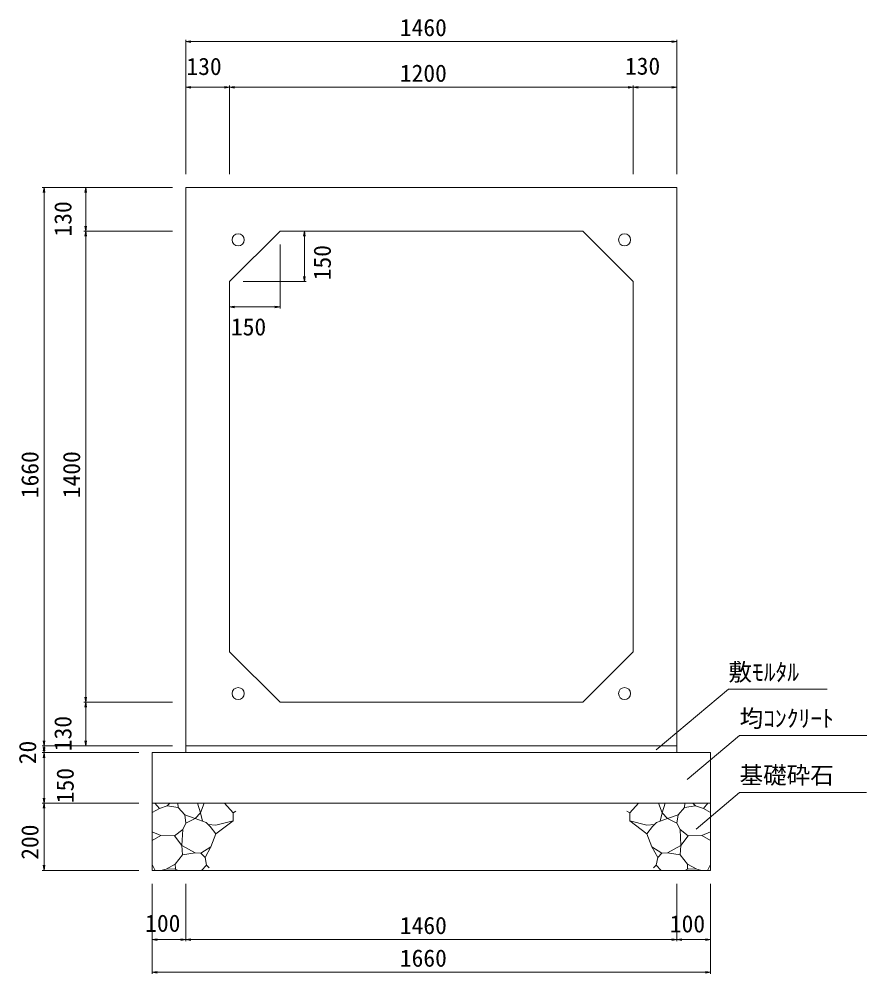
# Model space of a CAD drawing. Units: millimetres on the paper. Extents: x 0 to 841, y 0 to 594.
# Drawn here: x 499.4 to 625.4, y 184.3 to 326.2 of the extents above; entities that cross this region are included whole.
import ezdxf
from ezdxf.enums import TextEntityAlignment as Align

# ---------------------------------------------------------------- set-up
doc = ezdxf.new("R2010")
doc.units = ezdxf.units.MM
for name, color, linetype, lineweight in [('D-STR-DIM（寸法）', 7, 'Continuous', 18), ('D-STR-HTXT（旗揚げ）', 4, 'Continuous', 18), ('D-STR-STRn（構造物）', 5, 'Continuous', 18), ('D-STR（構造物外形線）', 1, 'Continuous', 18)]:
    doc.layers.add(name, color=color, linetype=linetype, lineweight=lineweight)
doc.layers.add('D-STR-TXT（文字）', color=7, linetype='Continuous')
doc.styles.add('ＭＳ ゴシック', font='')
doc.styles.get('ＭＳ ゴシック').set_extended_font_data('MS Gothic')

msp = doc.modelspace()

# ---------------------------------------------------------------- linework, layer by layer
at = {"layer": 'D-STR-DIM（寸法）'}
for p, q in [((524.173, 303.168), (524.173, 323.09)), ((524.173, 322.84), (524.923, 322.965)), ((524.173, 322.84), (524.273, 322.84)), ((524.923, 322.715), (524.173, 322.84)), ((597.073, 322.84), (524.273, 322.84)), ((596.423, 322.965), (597.173, 322.84)), ((597.173, 322.84), (596.423, 322.715)), ((597.173, 322.84), (597.073, 322.84)), ((597.173, 303.168), (597.173, 323.09)), ((524.173, 303.168), (524.173, 316.309)), ((524.173, 316.059), (524.923, 316.184)), ((524.173, 316.059), (524.273, 316.059)), ((524.923, 315.934), (524.173, 316.059)), ((530.573, 316.059), (524.273, 316.059)), ((529.923, 316.184), (530.673, 316.059)), ((530.673, 316.059), (529.923, 315.934)), ((530.673, 316.059), (530.573, 316.059)), ((530.673, 303.168), (530.673, 316.309)), ((530.673, 303.168), (530.673, 316.309)), ((530.673, 316.059), (531.423, 316.184)), ((530.673, 316.059), (530.773, 316.059)), ((531.423, 315.934), (530.673, 316.059)), ((530.773, 316.059), (590.573, 316.059)), ((589.923, 316.184), (590.673, 316.059)), ((590.673, 316.059), (589.923, 315.934)), ((590.673, 316.059), (590.573, 316.059)), ((590.673, 303.168), (590.673, 316.309)), ((590.673, 303.168), (590.673, 316.309)), ((590.673, 316.059), (591.423, 316.184)), ((590.673, 316.059), (590.773, 316.059)), ((591.423, 315.934), (590.673, 316.059)), ((590.773, 316.059), (597.073, 316.059)), ((596.423, 316.184), (597.173, 316.059)), ((597.173, 316.059), (596.423, 315.934)), ((597.173, 316.059), (597.073, 316.059)), ((597.173, 303.168), (597.173, 316.309)), ((522.173, 301.168), (502.837, 301.168)), ((502.962, 300.418), (503.087, 301.168)), ((503.087, 301.168), (503.087, 301.068)), ((503.087, 301.168), (503.212, 300.418)), ((503.087, 301.068), (503.087, 218.268)), ((522.173, 301.168), (509.033, 301.168)), ((509.158, 300.418), (509.283, 301.168)), ((509.283, 301.168), (509.283, 301.068)), ((509.283, 301.168), (509.408, 300.418)), ((509.283, 294.768), (509.283, 301.068)), ((509.283, 294.668), (509.158, 295.418)), ((509.408, 295.418), (509.283, 294.668)), ((522.173, 294.668), (509.033, 294.668)), ((522.173, 294.668), (509.033, 294.668)), ((509.158, 293.918), (509.283, 294.668)), ((509.283, 294.668), (509.283, 294.768)), ((509.283, 294.668), (509.283, 294.568)), ((509.283, 294.668), (509.408, 293.918)), ((509.283, 224.768), (509.283, 294.568)), ((540.173, 294.668), (542.049, 294.668)), ((541.674, 293.918), (541.799, 294.668)), ((541.799, 294.668), (541.799, 294.568)), ((541.799, 294.668), (541.924, 293.918)), ((541.799, 287.268), (541.799, 294.568)), ((538.173, 292.668), (538.173, 283.171)), ((532.673, 287.168), (542.049, 287.168)), ((541.799, 287.168), (541.674, 287.918)), ((541.924, 287.918), (541.799, 287.168)), ((541.799, 287.168), (541.799, 287.268)), ((530.673, 285.168), (530.673, 283.171)), ((530.673, 283.421), (531.423, 283.546)), ((530.673, 283.421), (530.773, 283.421)), ((531.423, 283.296), (530.673, 283.421)), ((538.073, 283.421), (530.773, 283.421)), ((537.423, 283.546), (538.173, 283.421)), ((538.173, 283.421), (537.423, 283.296)), ((538.173, 283.421), (538.073, 283.421)), ((522.173, 224.668), (509.033, 224.668)), ((522.173, 224.668), (509.033, 224.668)), ((509.283, 224.668), (509.158, 225.418)), ((509.158, 223.918), (509.283, 224.668)), ((509.408, 225.418), (509.283, 224.668)), ((509.283, 224.668), (509.283, 224.768)), ((509.283, 224.668), (509.283, 224.568)), ((509.283, 224.668), (509.408, 223.918)), ((509.283, 218.268), (509.283, 224.568)), ((503.087, 218.168), (502.962, 218.918)), ((503.212, 218.918), (503.087, 218.168)), ((509.283, 218.168), (509.158, 218.918)), ((509.408, 218.918), (509.283, 218.168)), ((522.173, 218.168), (502.837, 218.168)), ((522.173, 218.168), (502.837, 218.168)), ((517.173, 217.168), (502.837, 217.168)), ((517.173, 217.168), (502.837, 217.168)), ((502.962, 217.418), (503.087, 218.168)), ((503.087, 217.168), (502.962, 217.918)), ((502.962, 216.418), (503.087, 217.168)), ((503.087, 218.168), (503.087, 218.268)), ((503.087, 218.168), (503.087, 218.068)), ((503.087, 218.168), (503.212, 217.418)), ((503.087, 218.068), (503.087, 217.268)), ((503.212, 217.918), (503.087, 217.168)), ((503.087, 217.168), (503.087, 217.268)), ((503.087, 217.168), (503.087, 217.068)), ((503.087, 217.168), (503.212, 216.418)), ((522.173, 218.168), (509.033, 218.168)), ((509.283, 218.168), (509.283, 218.268)), ((503.087, 217.068), (503.087, 209.768)), ((503.087, 209.668), (502.962, 210.418)), ((503.212, 210.418), (503.087, 209.668)), ((517.173, 209.668), (502.837, 209.668)), ((517.173, 209.668), (502.837, 209.668)), ((502.962, 208.918), (503.087, 209.668)), ((503.087, 209.668), (503.087, 209.768)), ((503.087, 209.668), (503.087, 209.568)), ((503.087, 209.668), (503.212, 208.918)), ((503.087, 209.568), (503.087, 199.768)), ((503.087, 199.668), (502.962, 200.418)), ((503.212, 200.418), (503.087, 199.668)), ((517.173, 199.668), (502.837, 199.668)), ((503.087, 199.668), (503.087, 199.768)), ((519.173, 197.668), (519.173, 184.278)), ((519.173, 197.668), (519.173, 189.131)), ((524.173, 197.668), (524.173, 189.131)), ((597.177, 197.668), (597.177, 189.131)), ((602.173, 197.668), (602.173, 189.131)), ((602.173, 197.668), (602.173, 184.278)), ((524.173, 196.668), (524.173, 189.131)), ((597.177, 195.668), (597.177, 189.131)), ((519.173, 189.381), (519.923, 189.506)), ((519.173, 189.381), (519.273, 189.381)), ((519.923, 189.256), (519.173, 189.381)), ((519.273, 189.381), (524.073, 189.381)), ((523.423, 189.506), (524.173, 189.381)), ((524.173, 189.381), (523.423, 189.256)), ((524.173, 189.381), (524.073, 189.381)), ((524.173, 189.381), (524.923, 189.506)), ((524.173, 189.381), (524.273, 189.381)), ((524.923, 189.256), (524.173, 189.381)), ((524.273, 189.381), (597.077, 189.381)), ((596.427, 189.506), (597.177, 189.381)), ((597.177, 189.381), (596.427, 189.256)), ((597.177, 189.381), (597.077, 189.381)), ((597.177, 189.381), (597.927, 189.506)), ((597.177, 189.381), (597.277, 189.381)), ((597.927, 189.256), (597.177, 189.381)), ((597.277, 189.381), (602.073, 189.381)), ((601.423, 189.506), (602.173, 189.381)), ((602.173, 189.381), (601.423, 189.256)), ((602.173, 189.381), (602.073, 189.381)), ((519.173, 184.528), (519.923, 184.653)), ((519.173, 184.528), (519.273, 184.528)), ((519.923, 184.403), (519.173, 184.528)), ((519.273, 184.528), (602.073, 184.528)), ((601.423, 184.653), (602.173, 184.528)), ((602.173, 184.528), (601.423, 184.403)), ((602.173, 184.528), (602.073, 184.528))]:
    msp.add_line(p, q, dxfattribs=at)
at = {"layer": 'D-STR-HTXT（旗揚げ）'}
for p, q in [((594.106, 217.57), (604.839, 226.588)), ((619.501, 226.588), (604.839, 226.588)), ((598.699, 213.155), (606.498, 219.707)), ((625.423, 219.707), (606.498, 219.707)), ((600.024, 205.815), (606.498, 211.255)), ((625.361, 211.255), (606.498, 211.255))]:
    msp.add_line(p, q, dxfattribs=at)
at = {"layer": 'D-STR-STRn（構造物）'}
for p, q in [((519.173, 217.168), (602.173, 217.168)), ((519.173, 217.168), (519.173, 199.668)), ((524.173, 218.168), (524.173, 217.168)), ((597.173, 218.168), (597.173, 217.168)), ((602.173, 217.168), (602.173, 199.668)), ((519.173, 209.668), (602.173, 209.668)), ((520.238, 208.878), (519.173, 208.251)), ((520.238, 208.878), (519.574, 209.668)), ((521.408, 209.255), (520.238, 208.878)), ((521.408, 209.255), (521.79, 209.668)), ((523.024, 208.995), (521.408, 209.255)), ((523.024, 208.995), (522.987, 209.668)), ((523.999, 207.932), (523.024, 208.995)), ((525.895, 209.668), (526.349, 208.232)), ((526.349, 208.232), (526.909, 209.668)), ((529.898, 209.668), (531.191, 208.227)), ((591.448, 209.668), (590.156, 208.227)), ((594.997, 208.232), (594.437, 209.668)), ((595.451, 209.668), (594.997, 208.232)), ((597.347, 207.932), (598.322, 208.995)), ((598.322, 208.995), (598.359, 209.668)), ((598.322, 208.995), (599.939, 209.255)), ((599.939, 209.255), (599.556, 209.668)), ((599.939, 209.255), (601.109, 208.878)), ((601.109, 208.878), (601.772, 209.668)), ((601.109, 208.878), (602.173, 208.251)), ((524.176, 206.692), (523.999, 207.932)), ((525.546, 207.399), (523.999, 207.932)), ((524.176, 206.692), (525.546, 207.399)), ((526.349, 208.232), (525.546, 207.399)), ((525.546, 207.399), (527.199, 206.788)), ((526.349, 208.232), (526.662, 206.986)), ((531.191, 208.227), (531.628, 208.446)), ((531.191, 208.227), (531.191, 207.045)), ((590.156, 208.227), (589.718, 208.446)), ((590.156, 208.227), (590.156, 207.045)), ((595.801, 207.399), (594.147, 206.788)), ((594.997, 208.232), (594.684, 206.986)), ((594.997, 208.232), (595.801, 207.399)), ((595.801, 207.399), (597.347, 207.932)), ((597.17, 206.692), (595.801, 207.399)), ((597.17, 206.692), (597.347, 207.932)), ((523.706, 205.748), (524.176, 206.692)), ((527.199, 206.788), (527.811, 206.206)), ((527.505, 206.497), (528.628, 206.389)), ((527.811, 206.206), (528.638, 205.105)), ((528.628, 206.389), (531.191, 207.045)), ((528.638, 205.105), (531.191, 207.045)), ((531.191, 207.045), (531.241, 207.034)), ((590.156, 207.045), (590.105, 207.034)), ((592.719, 206.389), (590.156, 207.045)), ((592.708, 205.105), (590.156, 207.045)), ((593.535, 206.206), (592.708, 205.105)), ((593.841, 206.497), (592.719, 206.389)), ((594.147, 206.788), (593.535, 206.206)), ((597.641, 205.748), (597.17, 206.692)), ((520.469, 204.849), (519.173, 205.395)), ((519.173, 204.112), (520.469, 204.849)), ((520.469, 204.849), (522.506, 204.815)), ((522.506, 204.815), (523.706, 205.748)), ((523.564, 203.347), (522.506, 204.815)), ((523.564, 203.347), (523.706, 205.748)), ((528.638, 205.105), (527.911, 203.161)), ((592.708, 205.105), (593.436, 203.161)), ((597.783, 203.347), (597.641, 205.748)), ((598.84, 204.815), (597.641, 205.748)), ((597.783, 203.347), (598.84, 204.815)), ((600.877, 204.849), (598.84, 204.815)), ((600.877, 204.849), (602.173, 205.395)), ((602.173, 204.112), (600.877, 204.849)), ((523.691, 201.995), (523.564, 203.347)), ((523.564, 203.347), (525.55, 202.272)), ((527.911, 203.161), (526.389, 202.209)), ((527.022, 201.56), (527.911, 203.161)), ((594.324, 201.56), (593.436, 203.161)), ((593.436, 203.161), (594.957, 202.209)), ((597.783, 203.347), (595.796, 202.272)), ((597.656, 201.995), (597.783, 203.347)), ((522.591, 200.6), (523.691, 201.995)), ((525.55, 202.272), (523.691, 201.995)), ((526.389, 202.209), (525.55, 202.272)), ((526.389, 202.209), (527.022, 201.56)), ((527.26, 200.421), (527.022, 201.56)), ((594.087, 200.421), (594.324, 201.56)), ((594.957, 202.209), (594.324, 201.56)), ((594.957, 202.209), (595.796, 202.272)), ((595.796, 202.272), (597.656, 201.995)), ((598.755, 200.6), (597.656, 201.995)), ((519.6, 199.668), (519.173, 200.557)), ((521.227, 199.852), (522.591, 200.6)), ((522.591, 200.6), (522.617, 199.903)), ((526.506, 199.668), (527.26, 200.421)), ((527.26, 200.421), (527.65, 200.058)), ((594.087, 200.421), (593.697, 200.058)), ((594.84, 199.668), (594.087, 200.421)), ((598.755, 200.6), (598.73, 199.903)), ((600.12, 199.852), (598.755, 200.6)), ((601.747, 199.668), (602.173, 200.557)), ((519.173, 199.668), (602.173, 199.668)), ((521.227, 199.852), (520.468, 199.668)), ((522.483, 199.898), (521.227, 199.852)), ((523.008, 199.668), (522.483, 199.898)), ((598.338, 199.668), (598.863, 199.898)), ((598.863, 199.898), (600.12, 199.852)), ((600.12, 199.852), (600.878, 199.668))]:
    msp.add_line(p, q, dxfattribs=at)
at = {"layer": 'D-STR（構造物外形線）'}
for p, q in [((524.173, 218.168), (524.173, 301.168)), ((524.173, 301.168), (597.173, 301.168)), ((597.173, 301.168), (597.173, 218.168)), ((530.673, 287.168), (538.173, 294.668)), ((538.173, 294.668), (583.173, 294.668)), ((583.173, 294.668), (590.673, 287.168)), ((530.673, 232.168), (530.673, 287.168)), ((590.673, 287.168), (590.673, 232.168)), ((538.173, 224.668), (530.673, 232.168)), ((590.673, 232.168), (583.173, 224.668)), ((583.173, 224.668), (538.173, 224.668)), ((597.173, 218.168), (524.173, 218.168))]:
    msp.add_line(p, q, dxfattribs=at)
for centre in [(531.948, 293.393), (589.398, 293.393), (531.948, 225.943), (589.398, 225.943)]:
    msp.add_circle(centre, 0.9, dxfattribs=at)

# ---------------------------------------------------------------- texts
at = {"layer": 'D-STR-DIM（寸法）', "style": 'ＭＳ ゴシック'}
for s, p in [('1460', (555.992, 322.89)), ('130', (524.264, 317.115)), ('1200', (555.992, 316.109)), ('130', (589.457, 317.161)), ('150', (530.879, 278.405)), ('100', (518.129, 189.759)), ('1460', (555.994, 189.431)), ('100', (596.131, 189.675)), ('1660', (555.992, 184.578))]:
    msp.add_text(s, height=2.566, dxfattribs=at).set_placement(p, align=Align.BOTTOM_LEFT)
for s, p in [('130', (507.946, 293.884)), ('150', (546.497, 287.374)), ('1660', (503.037, 254.987)), ('1400', (509.233, 254.987)), ('130', (507.946, 217.384)), ('20', (502.692, 215.441)), ('150', (508.273, 209.653)), ('200', (503.037, 201.239))]:
    msp.add_text(s, height=2.566, rotation=90, dxfattribs=at).set_placement(p, align=Align.BOTTOM_LEFT)
at = {"layer": 'D-STR-TXT（文字）', "style": 'ＭＳ ゴシック'}
for s, p in [('敷ﾓﾙﾀﾙ', (604.839, 227.088)), ('均ｺﾝｸﾘｰﾄ', (606.498, 220.207)), ('基礎砕石', (606.498, 211.755))]:
    msp.add_text(s, height=2.566, dxfattribs=at).set_placement(p, align=Align.BOTTOM_LEFT)

doc.saveas('drawing.dxf')
